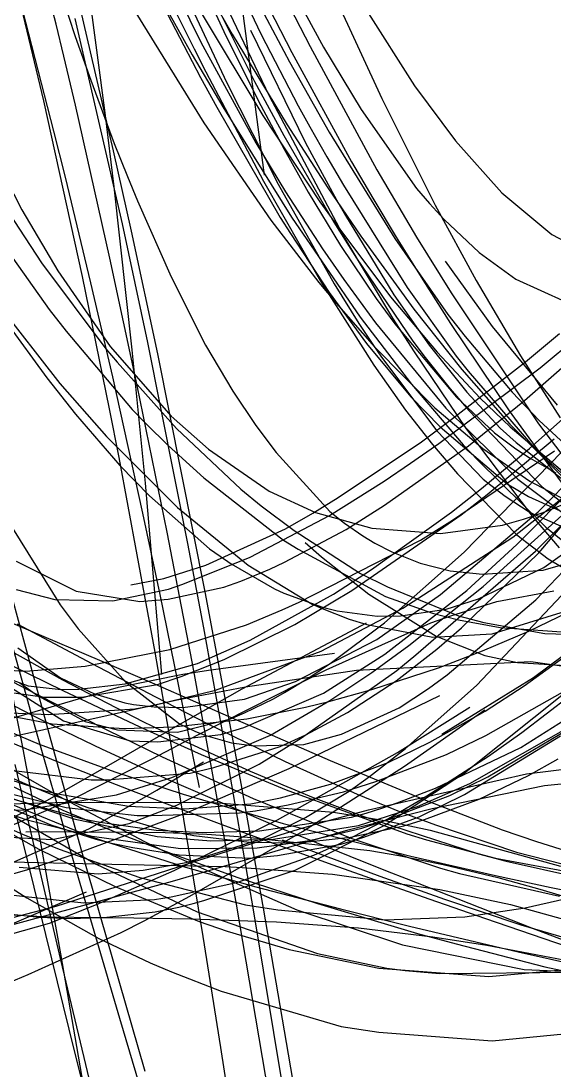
# Model space of a CAD drawing. Header units: metres. Extents: x -233 to 379, y -58 to 1087.
# Drawn here: x -173 to -144.1, y 229.8 to 286.8 of the extents above; entities that cross this region are included whole.
import ezdxf

# ---------------------------------------------------------------- set-up
doc = ezdxf.new("R2010")
doc.units = ezdxf.units.M

msp = doc.modelspace()

# ---------------------------------------------------------------- linework, layer by layer
for p, q in [((-171.147, 286.57, -1398.368), (-173.414, 295.631, -1395.542)), ((-166.688, 292.493, -1291.983), (-163.301, 285.595, -1290.993)), ((-164.788, 292.167, -1290.348), (-162.05, 286.183, -1289.141)), ((-164.682, 291.476, -1294.628), (-161.597, 286.038, -1293.522)), ((-162.672, 291.568, -1286.698), (-160.023, 286.021, -1285.742)), ((-171.879, 291.394, -1281.757), (-170.103, 285.913, -1281.011)), ((-168.487, 281.777, -1421.48), (-169.757, 291.405, -1416.701)), ((-161.59, 291.368, -1296.075), (-158.368, 285.042, -1295.661)), ((-165.047, 290.136, -1283.602), (-161.91, 283.441, -1282.053)), ((-163.131, 290.118, -1293.564), (-159.593, 282.687, -1292.901)), ((-171.26, 280.783, -1398.895), (-173.484, 289.371, -1396.215)), ((-166.275, 289.411, -1295.972), (-163.765, 284.92, -1295.199)), ((-165.738, 289.418, -1292.269), (-163.665, 285.241, -1291.445)), ((-159.604, 289.733, -1298.089), (-157.375, 285.362, -1297.333)), ((-158.948, 289.577, -1285.37), (-156.639, 285.323, -1284.467)), ((-156.753, 289.645, -1294.897), (-153.486, 282.541, -1294.222)), ((-165.988, 288.842, -1291.294), (-163.322, 283.693, -1290.33)), ((-163.129, 288.967, -1294.395), (-160.386, 283.479, -1293.473)), ((-171.812, 282.419, -1395.355), (-173.019, 287.483, -1393.747)), ((-168.025, 279.704, -1401.57), (-169.881, 287.638, -1399.501)), ((-159.842, 278.391, -1427.024), (-161.116, 288.002, -1422.432)), ((-160.331, 288.033, -1296.039), (-158.482, 284.545, -1295.411)), ((-166.828, 287.198, -1295.859), (-163.133, 281.235, -1294.345)), ((-163.22, 287.094, -1296.992), (-159.927, 281.618, -1296.07)), ((-154.331, 287.351, -1284.544), (-151.707, 283.231, -1283.539)), ((-170.727, 284.839, -1398.862), (-171.147, 286.57, -1398.368)), ((-167.544, 275.758, -1405.724), (-170.104, 286.887, -1403.13)), ((-170.103, 285.913, -1281.011), (-169.269, 283.54, -1280.7)), ((-162.05, 286.183, -1289.141), (-160.193, 282.448, -1288.407)), ((-161.597, 286.038, -1293.522), (-158.623, 281.126, -1292.6)), ((-160.605, 286.252, -1288.653), (-157.622, 280.152, -1287.28)), ((-160.023, 286.021, -1285.742), (-158.018, 282.158, -1285.159)), ((-163.665, 285.241, -1291.445), (-163.024, 283.992, -1291.204)), ((-163.301, 285.595, -1290.993), (-160.31, 280.146, -1290.377)), ((-157.375, 285.362, -1297.333), (-153.746, 278.686, -1296.208)), ((-156.639, 285.323, -1284.467), (-154.602, 281.96, -1283.771)), ((-170.097, 282.19, -1399.572), (-170.727, 284.839, -1398.862)), ((-163.765, 284.92, -1295.199), (-162.107, 282.104, -1294.743)), ((-158.368, 285.042, -1295.661), (-155.121, 279.121, -1295.367)), ((-158.482, 284.545, -1295.411), (-156.33, 280.726, -1294.723)), ((-169.269, 283.54, -1280.7), (-167.991, 280.1, -1280.257)), ((-163.322, 283.693, -1290.33), (-162.433, 282.071, -1290.036)), ((-163.024, 283.992, -1291.204), (-159.9, 278.068, -1290.074)), ((-161.91, 283.441, -1282.053), (-159.101, 277.91, -1280.729)), ((-160.386, 283.479, -1293.473), (-158.801, 280.546, -1292.979)), ((-151.707, 283.231, -1283.539), (-149.492, 280.249, -1282.791)), ((-169.721, 272.89, -1397.829), (-171.812, 282.419, -1395.355)), ((-160.193, 282.448, -1288.407), (-158.78, 279.793, -1287.892)), ((-159.593, 282.687, -1292.901), (-155.483, 274.962, -1292.352)), ((-153.486, 282.541, -1294.222), (-150.589, 276.772, -1293.766)), ((-168.226, 273.897, -1401.426), (-170.097, 282.19, -1399.572)), ((-167.994, 277.757, -1423.344), (-168.487, 281.777, -1421.48)), ((-162.433, 282.071, -1290.036), (-159.001, 276.104, -1288.974)), ((-162.107, 282.104, -1294.743), (-158.384, 276.111, -1293.828)), ((-158.018, 282.158, -1285.159), (-157.386, 281.01, -1285.003)), ((-154.602, 281.96, -1283.771), (-151.602, 277.675, -1282.918)), ((-163.133, 281.235, -1294.345), (-159.504, 275.959, -1293.056)), ((-159.927, 281.618, -1296.07), (-156.843, 276.951, -1295.288)), ((-175.299, 280.992, -1286.94), (-173.012, 276.507, -1285.721)), ((-170.636, 278.288, -1399.595), (-171.26, 280.783, -1398.895)), ((-158.623, 281.126, -1292.6), (-156.408, 277.7, -1292.006)), ((-157.386, 281.01, -1285.003), (-156.469, 279.388, -1284.792)), ((-156.33, 280.726, -1294.723), (-152.781, 274.951, -1293.676)), ((-167.991, 280.1, -1280.257), (-167.281, 278.317, -1280.034)), ((-160.31, 280.146, -1290.377), (-158.706, 277.492, -1290.145)), ((-158.801, 280.546, -1292.979), (-156.085, 275.839, -1292.182)), ((-157.622, 280.152, -1287.28), (-155.939, 277.055, -1286.6)), ((-149.492, 280.249, -1282.791), (-146.974, 277.436, -1282.074)), ((-167.048, 275.349, -1402.55), (-168.025, 279.704, -1401.57)), ((-158.78, 279.793, -1287.892), (-157.47, 277.476, -1287.445)), ((-156.469, 279.388, -1284.792), (-155.566, 277.845, -1284.604)), ((-155.121, 279.121, -1295.367), (-153.965, 277.14, -1295.293)), ((-153.746, 278.686, -1296.208), (-151.593, 275.035, -1295.608)), ((-169.254, 272.552, -1401.005), (-170.636, 278.288, -1399.595)), ((-167.281, 278.317, -1280.034), (-166.731, 276.995, -1279.871)), ((-159.9, 278.068, -1290.074), (-156.806, 272.654, -1289.066)), ((-159.101, 277.91, -1280.729), (-156.074, 272.494, -1279.384)), ((-155.566, 277.845, -1284.604), (-152.112, 272.294, -1284.008)), ((-174.635, 277.755, -1286.754), (-171.932, 273.646, -1286.117)), ((-167.017, 268.925, -1427.065), (-167.994, 277.757, -1423.344)), ((-158.706, 277.492, -1290.145), (-156.703, 274.392, -1289.926)), ((-157.47, 277.476, -1287.445), (-155.717, 274.585, -1286.891)), ((-156.408, 277.7, -1292.006), (-154.617, 275.079, -1291.581)), ((-151.602, 277.675, -1282.918), (-150.895, 276.85, -1282.767)), ((-146.974, 277.436, -1282.074), (-144.272, 275.169, -1281.5)), ((-166.731, 276.995, -1279.871), (-164.913, 272.88, -1279.377)), ((-156.843, 276.951, -1295.288), (-156.034, 275.822, -1295.099)), ((-155.939, 277.055, -1286.6), (-155.448, 276.208, -1286.416)), ((-153.965, 277.14, -1295.293), (-152.705, 275.038, -1295.223)), ((-150.895, 276.85, -1282.767), (-150.094, 275.985, -1282.615)), ((-150.589, 276.772, -1293.766), (-148.36, 272.68, -1293.501)), ((-173.012, 276.507, -1285.721), (-171.057, 273.214, -1284.796)), ((-159.001, 276.104, -1288.974), (-158.443, 275.223, -1288.822)), ((-158.384, 276.111, -1293.828), (-154.661, 270.694, -1293.095)), ((-155.448, 276.208, -1286.416), (-152.823, 271.905, -1285.487)), ((-166.165, 269.318, -1406.894), (-167.544, 275.758, -1405.724)), ((-159.504, 275.959, -1293.056), (-156.899, 272.572, -1292.259)), ((-156.085, 275.839, -1292.182), (-154.856, 273.893, -1291.848)), ((-156.034, 275.822, -1295.099), (-153.006, 271.796, -1294.422)), ((-150.094, 275.985, -1282.615), (-148.212, 274.196, -1282.324)), ((-165.624, 268.708, -1403.797), (-167.048, 275.349, -1402.55)), ((-158.443, 275.223, -1288.822), (-156.333, 272.029, -1288.274)), ((-155.483, 274.962, -1292.352), (-152.901, 270.636, -1292.121)), ((-154.617, 275.079, -1291.581), (-151.747, 271.12, -1290.985)), ((-152.781, 274.951, -1293.676), (-149.895, 270.845, -1292.918)), ((-152.705, 275.038, -1295.223), (-151.267, 272.712, -1295.158)), ((-151.593, 275.035, -1295.608), (-149.716, 272.018, -1295.118)), ((-144.272, 275.169, -1281.5), (-141.145, 273.535, -1281.117)), ((-156.703, 274.392, -1289.926), (-155.546, 272.73, -1289.84)), ((-155.717, 274.585, -1286.891), (-153.793, 271.712, -1286.342)), ((-173.794, 274.321, -1288.645), (-171.523, 271.111, -1288.182)), ((-166.745, 266.985, -1402.68), (-168.226, 273.897, -1401.426)), ((-154.856, 273.893, -1291.848), (-151.796, 269.384, -1291.065)), ((-148.212, 274.196, -1282.324), (-146.214, 272.76, -1282.147)), ((-171.932, 273.646, -1286.117), (-168.44, 268.973, -1285.428)), ((-150.051, 273.735, -1288.403), (-147.497, 270.195, -1288.116)), ((-144.898, 267.952, -1309.352), (-138.461, 273.319, -1312.096)), ((-171.057, 273.214, -1284.796), (-168.206, 269.104, -1283.616)), ((-168.256, 265.729, -1399.355), (-169.721, 272.89, -1397.829)), ((-164.913, 272.88, -1279.377), (-163.036, 269.174, -1278.965)), ((-155.546, 272.73, -1289.84), (-153.825, 270.395, -1289.754)), ((-151.267, 272.712, -1295.158), (-149.756, 270.351, -1295.105)), ((-148.36, 272.68, -1293.501), (-145.961, 268.598, -1293.291)), ((-146.214, 272.76, -1282.147), (-143.503, 271.533, -1282.111)), ((-168.073, 267.453, -1402.084), (-169.254, 272.552, -1401.005)), ((-156.899, 272.572, -1292.259), (-155.967, 271.457, -1292.005)), ((-156.806, 272.654, -1289.066), (-153.912, 268.084, -1288.226)), ((-156.074, 272.494, -1279.384), (-154.73, 270.345, -1278.834)), ((-152.112, 272.294, -1284.008), (-149.447, 268.578, -1283.738)), ((-174.553, 271.711, -1290.92), (-170.947, 267.097, -1290.41)), ((-156.333, 272.029, -1288.274), (-154.313, 269.27, -1287.81)), ((-153.793, 271.712, -1286.342), (-152.769, 270.336, -1286.08)), ((-153.006, 271.796, -1294.422), (-150.478, 268.79, -1293.915)), ((-152.823, 271.905, -1285.487), (-150.912, 269.178, -1284.908)), ((-149.716, 272.018, -1295.118), (-144.978, 264.906, -1293.974)), ((-171.523, 271.111, -1288.182), (-170.603, 269.931, -1288.017)), ((-155.967, 271.457, -1292.005), (-153.875, 269.084, -1291.472)), ((-151.747, 271.12, -1290.985), (-149.152, 267.855, -1290.549)), ((-145.744, 266.174, -1307.17), (-139.666, 271.527, -1309.93)), ((-173.831, 270.404, -1288.595), (-171.654, 267.397, -1288.469)), ((-154.661, 270.694, -1293.095), (-151.871, 267.062, -1292.671)), ((-153.825, 270.395, -1289.754), (-150.015, 265.754, -1289.715)), ((-152.901, 270.636, -1292.121), (-151.737, 268.82, -1292.044)), ((-149.895, 270.845, -1292.918), (-148.959, 269.652, -1292.694)), ((-170.603, 269.931, -1288.017), (-167.023, 265.684, -1287.445)), ((-154.73, 270.345, -1278.834), (-153.973, 269.211, -1278.541)), ((-152.769, 270.336, -1286.08), (-149.44, 266.348, -1285.32)), ((-149.756, 270.351, -1295.105), (-146.577, 265.614, -1295.035)), ((-147.497, 270.195, -1288.116), (-143.976, 265.918, -1287.881)), ((-164.008, 258.429, -1408.262), (-166.165, 269.318, -1406.894)), ((-154.313, 269.27, -1287.81), (-151.914, 266.381, -1287.333)), ((-151.796, 269.384, -1291.065), (-151.125, 268.505, -1290.909)), ((-148.959, 269.652, -1292.694), (-146.412, 266.621, -1292.119)), ((-145.685, 268.279, -1309.918), (-143.85, 269.802, -1310.855)), ((-168.44, 268.973, -1285.428), (-167.827, 268.249, -1285.328)), ((-168.206, 269.104, -1283.616), (-164.908, 265.324, -1282.524)), ((-166.301, 261.703, -1429.822), (-167.017, 268.925, -1427.065)), ((-163.055, 255.807, -1405.447), (-165.624, 268.708, -1403.797)), ((-163.036, 269.174, -1278.965), (-161.57, 266.681, -1278.719)), ((-153.973, 269.211, -1278.541), (-153.496, 268.526, -1278.364)), ((-153.875, 269.084, -1291.472), (-150.613, 265.782, -1290.761)), ((-151.737, 268.82, -1292.044), (-148.916, 264.648, -1291.902)), ((-150.912, 269.178, -1284.908), (-148.877, 266.631, -1284.376)), ((-150.478, 268.79, -1293.915), (-148.148, 266.305, -1293.493)), ((-145.474, 263.573, -1308.677), (-139.144, 269.221, -1310.852)), ((-167.827, 268.249, -1285.328), (-164.61, 264.664, -1284.857)), ((-153.496, 268.526, -1278.364), (-150.5, 264.534, -1277.332)), ((-151.125, 268.505, -1290.909), (-149.771, 266.809, -1290.606)), ((-149.497, 265.302, -1307.755), (-145.685, 268.279, -1309.918)), ((-149.447, 268.578, -1283.738), (-148.804, 267.772, -1283.701)), ((-145.961, 268.598, -1293.291), (-143.814, 265.245, -1293.172)), ((-153.912, 268.084, -1288.226), (-152.19, 265.659, -1287.784)), ((-150.385, 263.853, -1306.574), (-144.898, 267.952, -1309.352)), ((-149.152, 267.855, -1290.549), (-146.546, 264.885, -1290.209)), ((-148.804, 267.772, -1283.701), (-145.068, 263.442, -1283.589)), ((-171.654, 267.397, -1288.469), (-170.098, 265.432, -1288.434)), ((-170.947, 267.097, -1290.41), (-168.405, 264.222, -1290.149)), ((-166.443, 260.077, -1403.355), (-168.073, 267.453, -1402.084)), ((-165.128, 259.036, -1403.808), (-166.745, 266.985, -1402.68)), ((-151.871, 267.062, -1292.671), (-149.063, 263.771, -1292.344)), ((-161.57, 266.681, -1278.719), (-160.317, 264.816, -1278.563)), ((-149.771, 266.809, -1290.606), (-148.758, 265.628, -1290.392)), ((-148.877, 266.631, -1284.376), (-147.06, 264.684, -1283.976)), ((-146.412, 266.621, -1292.119), (-144.957, 265.1, -1291.825)), ((-151.914, 266.381, -1287.333), (-150.316, 264.74, -1287.069)), ((-149.44, 266.348, -1285.32), (-147.364, 264.43, -1284.955)), ((-148.779, 263.723, -1305.655), (-145.744, 266.174, -1307.17)), ((-148.148, 266.305, -1293.493), (-146.528, 264.755, -1293.229)), ((-145.001, 260.146, -1301.613), (-139.049, 266.158, -1304.463)), ((-170.098, 265.432, -1288.434), (-167.691, 262.65, -1288.456)), ((-167.732, 263.081, -1399.864), (-168.256, 265.729, -1399.355)), ((-167.023, 265.684, -1287.445), (-166.261, 264.904, -1287.349)), ((-164.908, 265.324, -1282.524), (-162.877, 263.534, -1282.024)), ((-152.19, 265.659, -1287.784), (-150.737, 263.788, -1287.443)), ((-151.336, 263.937, -1306.633), (-149.497, 265.302, -1307.755)), ((-150.613, 265.782, -1290.761), (-148.003, 263.575, -1290.32)), ((-150.015, 265.754, -1289.715), (-146.115, 261.914, -1289.914)), ((-148.758, 265.628, -1290.392), (-144.795, 261.487, -1289.627)), ((-146.577, 265.614, -1295.035), (-143.467, 261.348, -1295.026)), ((-166.261, 264.904, -1287.349), (-165.065, 263.737, -1287.211)), ((-160.317, 264.816, -1278.563), (-159.208, 263.361, -1278.466)), ((-150.316, 264.74, -1287.069), (-146.689, 261.655, -1286.588)), ((-146.546, 264.885, -1290.209), (-142.623, 260.969, -1289.864)), ((-146.528, 264.755, -1293.229), (-142.983, 261.747, -1292.717)), ((-145.153, 258.003, -1304.663), (-138.102, 265.108, -1306.755)), ((-144.978, 264.906, -1293.974), (-141.507, 260.316, -1293.241)), ((-144.957, 265.1, -1291.825), (-141.976, 262.337, -1291.281)), ((-168.405, 264.222, -1290.149), (-164.566, 260.381, -1289.896)), ((-164.61, 264.664, -1284.857), (-161.135, 261.367, -1284.493)), ((-150.5, 264.534, -1277.332), (-147.983, 261.913, -1276.671)), ((-148.916, 264.648, -1291.902), (-145.338, 259.904, -1291.824)), ((-147.364, 264.43, -1284.955), (-146.216, 263.564, -1284.789)), ((-147.06, 264.684, -1283.976), (-146.206, 263.892, -1283.816)), ((-165.065, 263.737, -1287.211), (-163.129, 261.983, -1287.02)), ((-155.851, 260.921, -1303.506), (-151.336, 263.937, -1306.633)), ((-153.338, 260.494, -1303.151), (-148.779, 263.723, -1305.655)), ((-151.924, 262.77, -1305.734), (-150.385, 263.853, -1306.574)), ((-150.737, 263.788, -1287.443), (-149.377, 262.193, -1287.154)), ((-149.063, 263.771, -1292.344), (-148.273, 262.934, -1292.276)), ((-148.084, 261.411, -1307.691), (-145.474, 263.573, -1308.677)), ((-148.003, 263.575, -1290.32), (-145.465, 261.802, -1289.995)), ((-147.765, 261.086, -1308.049), (-144.139, 264.097, -1309.45)), ((-146.372, 258.773, -1301.702), (-139.609, 264.109, -1304.615)), ((-146.216, 263.564, -1284.789), (-145.44, 263.052, -1284.69)), ((-146.206, 263.892, -1283.816), (-142.877, 261.256, -1283.295)), ((-165.781, 252.536, -1401.462), (-167.732, 263.081, -1399.864)), ((-162.877, 263.534, -1282.024), (-159.583, 261.259, -1281.438)), ((-159.208, 263.361, -1278.466), (-156.299, 260.163, -1278.351)), ((-149.642, 259.69, -1302.661), (-144.114, 263.439, -1304.903)), ((-149.008, 257.948, -1303.205), (-143.714, 263.394, -1305.515)), ((-146.168, 258.362, -1302.454), (-141.171, 263.401, -1304.661)), ((-145.44, 263.052, -1284.69), (-144.047, 262.249, -1284.535)), ((-145.068, 263.442, -1283.589), (-140.855, 259.633, -1283.756)), ((-167.691, 262.65, -1288.456), (-166.084, 261.015, -1288.538)), ((-153.357, 261.799, -1304.918), (-151.924, 262.77, -1305.734)), ((-148.273, 262.934, -1292.276), (-144.588, 259.307, -1292.031)), ((-144.969, 257.926, -1309.658), (-140.818, 262.779, -1311.856)), ((-163.129, 261.983, -1287.02), (-158.811, 258.607, -1286.724)), ((-149.377, 262.193, -1287.154), (-146.153, 258.894, -1286.559)), ((-147.983, 261.913, -1276.671), (-147.574, 261.578, -1276.593)), ((-146.115, 261.914, -1289.914), (-142.589, 259.267, -1290.287)), ((-165.411, 251.318, -1433.307), (-166.301, 261.703, -1429.822)), ((-161.135, 261.367, -1284.493), (-160.019, 260.463, -1284.417)), ((-156.322, 259.946, -1303.09), (-153.357, 261.799, -1304.918)), ((-149.704, 260.127, -1307.049), (-148.084, 261.411, -1307.691)), ((-147.574, 261.578, -1276.593), (-146.793, 260.985, -1276.459)), ((-146.689, 261.655, -1286.588), (-145.537, 260.967, -1286.489)), ((-145.465, 261.802, -1289.995), (-141.475, 259.703, -1289.673)), ((-144.795, 261.487, -1289.627), (-141.434, 258.869, -1289.118)), ((-166.084, 261.015, -1288.538), (-162.818, 258.127, -1288.837)), ((-159.583, 261.259, -1281.438), (-157.07, 260.103, -1281.212)), ((-157.224, 260.071, -1302.485), (-155.851, 260.921, -1303.506)), ((-149.176, 259.969, -1307.478), (-147.765, 261.086, -1308.049)), ((-146.793, 260.985, -1276.459), (-145.434, 260.099, -1276.278)), ((-145.537, 260.967, -1286.489), (-141.816, 259.3, -1286.267)), ((-164.566, 260.381, -1289.896), (-160.726, 257.256, -1289.856)), ((-160.019, 260.463, -1284.417), (-158.229, 259.122, -1284.327)), ((-156.299, 260.163, -1278.351), (-155.506, 259.532, -1278.377)), ((-155.424, 259.175, -1301.938), (-153.338, 260.494, -1303.151)), ((-150.293, 255.659, -1298.916), (-145.001, 260.146, -1301.613)), ((-147.995, 256.101, -1302.241), (-142.985, 260.606, -1304.993)), ((-144.736, 260.112, -1282.419), (-143.387, 260.654, -1282.771)), ((-173.919, 259.916, -1286.874), (-170.93, 255.091, -1287.15)), ((-165.498, 255.657, -1403.997), (-166.443, 260.077, -1403.355)), ((-160.618, 257.683, -1300.095), (-156.322, 259.946, -1303.09)), ((-158.699, 259.215, -1301.331), (-157.224, 260.071, -1302.485)), ((-157.07, 260.103, -1281.212), (-154.032, 259.255, -1281.158)), ((-155.116, 255.873, -1304.761), (-149.176, 259.969, -1307.478)), ((-154.039, 257.022, -1305.149), (-149.704, 260.127, -1307.049)), ((-151.389, 258.598, -1301.937), (-149.642, 259.69, -1302.661)), ((-146.947, 259.418, -1281.919), (-145.792, 259.748, -1282.167)), ((-145.792, 259.748, -1282.167), (-144.736, 260.112, -1282.419)), ((-145.434, 260.099, -1276.278), (-142.423, 258.764, -1276.1)), ((-145.338, 259.904, -1291.824), (-143.864, 258.18, -1291.835)), ((-144.694, 257.118, -1294.311), (-140.496, 260.144, -1296.135)), ((-163.761, 252.007, -1404.572), (-165.128, 259.036, -1403.808)), ((-163.026, 257.247, -1297.471), (-158.699, 259.215, -1301.331)), ((-158.763, 257.411, -1299.878), (-155.424, 259.175, -1301.938)), ((-158.229, 259.122, -1284.327), (-154.633, 256.803, -1284.254)), ((-155.506, 259.532, -1278.377), (-154.506, 258.834, -1278.434)), ((-154.032, 259.255, -1281.158), (-150.292, 258.969, -1281.405)), ((-150.292, 258.969, -1281.405), (-146.947, 259.418, -1281.919)), ((-144.588, 259.307, -1292.031), (-141.787, 257.055, -1291.972)), ((-158.811, 258.607, -1286.724), (-158.026, 258.12, -1286.702)), ((-157.965, 255.247, -1299.113), (-151.389, 258.598, -1301.937)), ((-157.648, 258.471, -1295.043), (-156.75, 257.697, -1295.012)), ((-154.506, 258.834, -1278.434), (-153.856, 258.449, -1278.488)), ((-153.856, 258.449, -1278.488), (-152.945, 257.979, -1278.583)), ((-152.337, 254.913, -1298.977), (-146.372, 258.773, -1301.702)), ((-146.153, 258.894, -1286.559), (-144.47, 257.585, -1286.325)), ((-145.132, 255.377, -1297.78), (-141.817, 258.859, -1299.344)), ((-163.143, 253.86, -1408.693), (-164.008, 258.429, -1408.262)), ((-162.818, 258.127, -1288.837), (-162.256, 257.731, -1288.919)), ((-158.026, 258.12, -1286.702), (-153.276, 255.548, -1286.672)), ((-153.339, 254.128, -1301.16), (-149.008, 257.948, -1303.205)), ((-152.945, 257.979, -1278.583), (-151.408, 257.356, -1278.789)), ((-151.632, 252.388, -1302.469), (-145.153, 258.003, -1304.663)), ((-149.156, 253.854, -1307.272), (-144.969, 257.926, -1309.658)), ((-148.88, 255.878, -1301.197), (-146.168, 258.362, -1302.454)), ((-173.319, 257.459, -1290.191), (-170.05, 255.833, -1292.291)), ((-164.266, 256.221, -1297.227), (-160.618, 257.683, -1300.095)), ((-162.256, 257.731, -1288.919), (-161.651, 257.33, -1289.014)), ((-161.651, 257.33, -1289.014), (-159.311, 255.962, -1289.433)), ((-159.563, 257.033, -1299.371), (-158.763, 257.411, -1299.878)), ((-156.75, 257.697, -1295.012), (-154.179, 255.668, -1294.957)), ((-151.408, 257.356, -1278.789), (-149.78, 256.942, -1279.073)), ((-144.734, 256.97, -1280.32), (-141.751, 257.848, -1281.302)), ((-144.47, 257.585, -1286.325), (-141.302, 255.705, -1285.994)), ((-171.468, 247.929, -1415.606), (-173.869, 256.782, -1415.712)), ((-165.309, 256.519, -1295.21), (-163.026, 257.247, -1297.471)), ((-161.129, 256.389, -1298.356), (-159.563, 257.033, -1299.371)), ((-160.726, 257.256, -1289.856), (-157.258, 255.141, -1290.033)), ((-156.096, 255.672, -1304.18), (-154.039, 257.022, -1305.149)), ((-154.633, 256.803, -1284.254), (-153.177, 256.069, -1284.284)), ((-149.78, 256.942, -1279.073), (-148.021, 256.754, -1279.452)), ((-148.245, 255.423, -1292.863), (-144.694, 257.118, -1294.311)), ((-148.021, 256.754, -1279.452), (-144.734, 256.97, -1280.32)), ((-172.316, 248.6, -1420.506), (-174.59, 256.716, -1419.419)), ((-167.097, 256.18, -1293.304), (-165.309, 256.519, -1295.21)), ((-165.058, 255.953, -1296.573), (-164.266, 256.221, -1297.227)), ((-162.05, 256.059, -1297.748), (-161.129, 256.389, -1298.356)), ((-173.317, 255.929, -1288.661), (-171.217, 255.383, -1290.814)), ((-170.05, 255.833, -1292.291), (-166.606, 255.277, -1294.642)), ((-168.06, 255.322, -1293.893), (-165.058, 255.953, -1296.573)), ((-163.376, 245.203, -1405.096), (-165.498, 255.657, -1403.997)), ((-165.071, 255.409, -1295.699), (-162.05, 256.059, -1297.748)), ((-161.151, 245.612, -1406.259), (-163.055, 255.807, -1405.447)), ((-160.624, 253.182, -1301.79), (-156.096, 255.672, -1304.18)), ((-159.311, 255.962, -1289.433), (-158.802, 255.738, -1289.545)), ((-158.802, 255.738, -1289.545), (-156.708, 254.964, -1290.042)), ((-158.192, 254.033, -1303.211), (-155.116, 255.873, -1304.761)), ((-154.179, 255.668, -1294.957), (-150.53, 253.404, -1294.993)), ((-153.745, 253.221, -1297.109), (-150.293, 255.659, -1298.916)), ((-153.318, 252.416, -1299.051), (-148.88, 255.878, -1301.197)), ((-153.177, 256.069, -1284.284), (-149.333, 254.494, -1284.471)), ((-152.019, 252.9, -1299.985), (-147.995, 256.101, -1302.241)), ((-148.342, 250.724, -1310.093), (-143.724, 255.626, -1312.313)), ((-147.237, 255.272, -1305.497), (-144.152, 255.865, -1306.458)), ((-145.512, 253.666, -1290.303), (-140.846, 255.927, -1291.914)), ((-171.217, 255.383, -1290.814), (-168.06, 255.322, -1293.893)), ((-170.93, 255.091, -1287.15), (-169.94, 253.802, -1287.327)), ((-166.606, 255.277, -1294.642), (-165.071, 255.409, -1295.699)), ((-158.883, 254.828, -1298.713), (-157.965, 255.247, -1299.113)), ((-157.258, 255.141, -1290.033), (-156.712, 254.898, -1290.088)), ((-153.276, 255.548, -1286.672), (-150.739, 254.645, -1286.788)), ((-149.986, 254.867, -1292.193), (-148.245, 255.423, -1292.863)), ((-149.945, 251.304, -1295.421), (-145.132, 255.377, -1297.78)), ((-149.732, 254.51, -1304.642), (-147.237, 255.272, -1305.497)), ((-174.408, 254.484, -1306.262), (-172.538, 253.691, -1306.858)), ((-160.821, 254.023, -1297.861), (-158.883, 254.828, -1298.713)), ((-156.764, 252.595, -1296.88), (-152.337, 254.913, -1298.977)), ((-156.712, 254.898, -1290.088), (-155.251, 254.323, -1290.255)), ((-156.708, 254.964, -1290.042), (-155.897, 254.779, -1290.263)), ((-155.897, 254.779, -1290.263), (-153.738, 254.486, -1290.899)), ((-153.738, 254.486, -1290.899), (-152.462, 254.511, -1291.318)), ((-152.462, 254.511, -1291.318), (-149.986, 254.867, -1292.193)), ((-150.833, 254.12, -1304.253), (-149.732, 254.51, -1304.642)), ((-150.739, 254.645, -1286.788), (-149.32, 254.28, -1286.893)), ((-149.333, 254.494, -1284.471), (-147.957, 254.133, -1284.598)), ((-147.503, 253.523, -1291.749), (-143.521, 254.747, -1292.912)), ((-173.258, 254.066, -1304.325), (-169.202, 251.914, -1305.196)), ((-164.982, 252.679, -1295.998), (-160.821, 254.023, -1297.861)), ((-162.035, 252.142, -1301.079), (-158.192, 254.033, -1303.211)), ((-161.061, 250.549, -1301.489), (-154.315, 254.119, -1303.763)), ((-156.495, 251.582, -1302.224), (-150.833, 254.12, -1304.253)), ((-156.219, 251.964, -1299.738), (-153.339, 254.128, -1301.16)), ((-155.251, 254.323, -1290.255), (-154.291, 254.03, -1290.389)), ((-154.291, 254.03, -1290.389), (-150.718, 253.34, -1290.996)), ((-149.32, 254.28, -1286.893), (-147.062, 253.862, -1287.107)), ((-147.957, 254.133, -1284.598), (-144.641, 253.548, -1284.987)), ((-175.265, 253.526, -1307.238), (-170.803, 251.035, -1307.522)), ((-172.538, 253.691, -1306.858), (-168.783, 252.094, -1307.908)), ((-169.94, 253.802, -1287.327), (-167.361, 250.907, -1287.905)), ((-161.989, 247.521, -1409.123), (-163.143, 253.86, -1408.693)), ((-150.718, 253.34, -1290.996), (-147.503, 253.523, -1291.749)), ((-150.53, 253.404, -1294.993), (-147.901, 252.36, -1295.134)), ((-150.492, 252.689, -1306.492), (-149.156, 253.854, -1307.272)), ((-148.016, 252.596, -1289.496), (-145.512, 253.666, -1290.303)), ((-147.062, 253.862, -1287.107), (-142.963, 253.589, -1287.634)), ((-144.641, 253.548, -1284.987), (-142.28, 253.466, -1285.359)), ((-173.219, 252.772, -1288.157), (-170.903, 251.147, -1288.89)), ((-163.476, 251.924, -1300.13), (-160.624, 253.182, -1301.79)), ((-158.159, 250.936, -1294.79), (-153.745, 253.221, -1297.109)), ((-154.03, 251.433, -1298.853), (-152.019, 252.9, -1299.985)), ((-145.258, 251.151, -1291.731), (-142.612, 253.144, -1292.471)), ((-174.727, 252.391, -1308.67), (-171.707, 250.9, -1308.395)), ((-169.568, 251.78, -1293.914), (-164.982, 252.679, -1295.998)), ((-164.47, 245.009, -1402.343), (-165.781, 252.536, -1401.462)), ((-162.875, 251.562, -1296.82), (-156.052, 252.48, -1300.295)), ((-162.501, 250.477, -1294.086), (-156.764, 252.595, -1296.88)), ((-156.641, 250.308, -1297.403), (-153.318, 252.416, -1299.051)), ((-152.712, 250.973, -1305.176), (-150.492, 252.689, -1306.492)), ((-152.668, 251.547, -1302.1), (-151.632, 252.388, -1302.469)), ((-150.401, 251.681, -1288.783), (-148.016, 252.596, -1289.496)), ((-147.901, 252.36, -1295.134), (-146.121, 251.968, -1295.296)), ((-145.772, 250.71, -1292.305), (-143.604, 252.253, -1292.906)), ((-177.244, 251.777, -1290.419), (-172.794, 251.508, -1292.439)), ((-175.615, 252.038, -1308.853), (-172.272, 250.289, -1308.574)), ((-175.359, 251.683, -1291.565), (-172.664, 250.714, -1293.719)), ((-172.794, 251.508, -1292.439), (-169.568, 251.78, -1293.914)), ((-169.202, 251.914, -1305.196), (-165.753, 250.107, -1305.719)), ((-168.783, 252.094, -1307.908), (-165.81, 250.812, -1308.546)), ((-167.396, 250.823, -1297.58), (-163.476, 251.924, -1300.13)), ((-164.369, 251.211, -1299.685), (-162.035, 252.142, -1301.079)), ((-161.367, 238.864, -1405.415), (-163.761, 252.007, -1404.572)), ((-157.449, 251.134, -1299.119), (-156.219, 251.964, -1299.738)), ((-154.859, 251.551, -1312.753), (-145.397, 252.022, -1313.286)), ((-154.02, 250.506, -1287.846), (-150.401, 251.681, -1288.783)), ((-146.121, 251.968, -1295.296), (-143.226, 251.796, -1295.657)), ((-145.397, 252.022, -1313.286), (-137.068, 250.874, -1313.02)), ((-170.903, 251.147, -1288.89), (-169.058, 250.274, -1289.584)), ((-167.763, 250.636, -1294.6), (-164.266, 251.336, -1296.159)), ((-165.652, 250.779, -1298.885), (-164.369, 251.211, -1299.685)), ((-164.266, 251.336, -1296.159), (-162.875, 251.562, -1296.82)), ((-163.418, 248.061, -1299.914), (-156.495, 251.582, -1302.224)), ((-160.88, 250.661, -1312.123), (-154.859, 251.551, -1312.753)), ((-158.756, 250.339, -1298.454), (-157.449, 251.134, -1299.119)), ((-157.837, 247.886, -1300.084), (-152.668, 251.547, -1302.1)), ((-156.3, 249.916, -1297.579), (-154.03, 251.433, -1298.853)), ((-150.955, 250.556, -1294.922), (-149.945, 251.304, -1295.421)), ((-150.223, 248.093, -1290.653), (-145.258, 251.151, -1291.731)), ((-147.835, 248.013, -1290.313), (-142.068, 251.277, -1291.08)), ((-175.558, 250.738, -1304.07), (-172.44, 249.117, -1305.163)), ((-175.512, 248.375, -1291.416), (-167.763, 250.636, -1294.6)), ((-174.11, 250.947, -1289.791), (-170.739, 248.812, -1290.888)), ((-173.116, 250.861, -1291.595), (-172.154, 250.175, -1291.96)), ((-172.664, 250.714, -1293.719), (-170.874, 250.516, -1295.09)), ((-171.707, 250.9, -1308.395), (-170.785, 250.455, -1308.299)), ((-170.874, 250.516, -1295.09), (-169.919, 250.535, -1295.793)), ((-170.803, 251.035, -1307.522), (-166.447, 248.779, -1307.545)), ((-169.919, 250.535, -1295.793), (-167.396, 250.823, -1297.58)), ((-169.746, 250.097, -1296.096), (-165.652, 250.779, -1298.885)), ((-167.361, 250.907, -1287.905), (-164.449, 248.642, -1288.799)), ((-165.893, 249.644, -1292.415), (-162.501, 250.477, -1294.086)), ((-165.81, 250.812, -1308.546), (-161.357, 248.87, -1309.224)), ((-164.67, 249.932, -1311.631), (-160.88, 250.661, -1312.123)), ((-164.654, 248.508, -1300.364), (-161.061, 250.549, -1301.489)), ((-160.928, 249.983, -1293.36), (-158.159, 250.936, -1294.79)), ((-156.359, 249.86, -1287.333), (-154.02, 250.506, -1287.846)), ((-155.352, 249.262, -1303.597), (-152.712, 250.973, -1305.176)), ((-152.55, 249.516, -1294.131), (-150.955, 250.556, -1294.922)), ((-152.2, 247.301, -1308.093), (-148.342, 250.724, -1310.093)), ((-149.007, 245.996, -1308.32), (-143.368, 250.483, -1310.764)), ((-147.886, 249.337, -1291.774), (-145.772, 250.71, -1292.305)), ((-173.572, 250.339, -1293.269), (-171.763, 250.086, -1294.633)), ((-172.984, 247.554, -1409.205), (-173.521, 250.336, -1408.771)), ((-172.272, 250.289, -1308.574), (-168.385, 248.315, -1308.158)), ((-172.154, 250.175, -1291.96), (-169.577, 248.78, -1293.032)), ((-171.812, 248.331, -1310.493), (-164.67, 249.932, -1311.631)), ((-171.763, 250.086, -1294.633), (-169.746, 250.097, -1296.096)), ((-170.785, 250.455, -1308.299), (-166.612, 248.482, -1307.831)), ((-169.058, 250.274, -1289.584), (-167.425, 249.786, -1290.264)), ((-165.753, 250.107, -1305.719), (-162.981, 248.69, -1305.996)), ((-164.28, 249.539, -1291.709), (-160.928, 249.983, -1293.36)), ((-160.957, 248.453, -1295.26), (-156.641, 250.308, -1297.403)), ((-160.932, 249.236, -1297.332), (-159.365, 249.995, -1298.141)), ((-159.526, 248.041, -1295.792), (-156.3, 249.916, -1297.579)), ((-159.365, 249.995, -1298.141), (-158.756, 250.339, -1298.454)), ((-158.499, 246.234, -1299.226), (-150.33, 250.181, -1302.981)), ((-145.891, 248.179, -1300.8), (-143.249, 250.194, -1301.137)), ((-176.637, 249.476, -1304.779), (-172.066, 247.546, -1305.44)), ((-175.374, 249.409, -1286.791), (-171.355, 248.642, -1286.484)), ((-171.542, 249.147, -1289.635), (-166.869, 249.455, -1291.933)), ((-167.425, 249.786, -1290.264), (-166.946, 249.702, -1290.476)), ((-166.946, 249.702, -1290.476), (-165.821, 249.567, -1290.985)), ((-166.869, 249.455, -1291.933), (-165.893, 249.644, -1292.415)), ((-165.821, 249.567, -1290.985), (-164.28, 249.539, -1291.709)), ((-160.808, 248.927, -1286.63), (-157.62, 249.547, -1287.088)), ((-157.62, 249.547, -1287.088), (-156.359, 249.86, -1287.333)), ((-155.675, 248.082, -1292.602), (-152.55, 249.516, -1294.131)), ((-152.638, 247.087, -1300.99), (-148.713, 249.543, -1302.814)), ((-152.252, 246.356, -1300.05), (-147.894, 249.407, -1302.089)), ((-150.887, 247.647, -1291.134), (-147.886, 249.337, -1291.774)), ((-145.946, 247.372, -1290.192), (-142.472, 249.558, -1290.775)), ((-174.032, 249.254, -1288.424), (-171.542, 249.147, -1289.635)), ((-172.44, 249.117, -1305.163), (-171.121, 248.466, -1305.574)), ((-170.739, 248.812, -1290.888), (-167.13, 247.72, -1292.346)), ((-169.577, 248.78, -1293.032), (-167.813, 248.321, -1293.852)), ((-166.447, 248.779, -1307.545), (-165.39, 248.269, -1307.512)), ((-164.781, 248.484, -1286.355), (-160.808, 248.927, -1286.63)), ((-164.557, 248.204, -1295.46), (-161.695, 248.914, -1296.936)), ((-161.695, 248.914, -1296.936), (-160.932, 249.236, -1297.332)), ((-161.357, 248.87, -1309.224), (-160.417, 248.459, -1309.311)), ((-157.604, 248.059, -1302.253), (-155.352, 249.262, -1303.597)), ((-147.74, 245.775, -1289.761), (-142.568, 248.836, -1290.765)), ((-178.101, 246.957, -1309.337), (-171.812, 248.331, -1310.493)), ((-175.924, 248.603, -1302.503), (-171.087, 246.609, -1303.951)), ((-170.376, 241.833, -1421.202), (-172.316, 248.6, -1420.506)), ((-171.355, 248.642, -1286.484), (-167.463, 248.386, -1286.323)), ((-171.121, 248.466, -1305.574), (-168.644, 247.277, -1306.279)), ((-168.762, 246.137, -1299.202), (-164.654, 248.508, -1300.364)), ((-168.385, 248.315, -1308.158), (-165.389, 246.861, -1307.789)), ((-167.813, 248.321, -1293.852), (-164.557, 248.204, -1295.46)), ((-167.463, 248.386, -1286.323), (-164.781, 248.484, -1286.355)), ((-166.612, 248.482, -1307.831), (-163.273, 246.988, -1307.417)), ((-165.39, 248.269, -1307.512), (-160.627, 246.072, -1307.295)), ((-164.449, 248.642, -1288.799), (-163.585, 248.231, -1289.118)), ((-163.585, 248.231, -1289.118), (-163.024, 248.019, -1289.336)), ((-162.981, 248.69, -1305.996), (-158.717, 246.601, -1306.244)), ((-162.209, 248.063, -1294.645), (-160.957, 248.453, -1295.26)), ((-160.417, 248.459, -1309.311), (-156.28, 246.664, -1309.588)), ((-148.712, 245.416, -1290.724), (-143.003, 248.673, -1291.858)), ((-170.927, 245.961, -1415.552), (-171.468, 247.929, -1415.606)), ((-167.13, 247.72, -1292.346), (-165.637, 247.667, -1293.023)), ((-165.937, 246.756, -1299.129), (-163.418, 248.061, -1299.914)), ((-165.637, 247.667, -1293.023), (-162.209, 248.063, -1294.645)), ((-164.873, 245.733, -1292.96), (-159.526, 248.041, -1295.792)), ((-163.024, 248.019, -1289.336), (-161.641, 247.619, -1289.893)), ((-160.13, 246.454, -1299.126), (-157.837, 247.886, -1300.084)), ((-158.987, 247.426, -1301.433), (-157.604, 248.059, -1302.253)), ((-157.713, 247.532, -1291.632), (-155.675, 248.082, -1292.602)), ((-153.147, 246.556, -1290.74), (-150.887, 247.647, -1291.134)), ((-149.977, 246.985, -1290.118), (-147.835, 248.013, -1290.313)), ((-149.005, 244.807, -1292.207), (-143.785, 247.996, -1293.014)), ((-147.693, 246.886, -1300.574), (-145.891, 248.179, -1300.8)), ((-175.318, 247.215, -1307.026), (-170.99, 244.717, -1306.538)), ((-171.994, 242.277, -1409.944), (-172.984, 247.554, -1409.205)), ((-172.066, 247.546, -1305.44), (-167.968, 246.041, -1305.792)), ((-168.644, 247.277, -1306.279), (-165.024, 245.618, -1307.13)), ((-162.596, 246.277, -1299.346), (-158.987, 247.426, -1301.433)), ((-160.451, 238.676, -1409.436), (-161.989, 247.521, -1409.123)), ((-161.641, 247.619, -1289.893), (-160.407, 247.449, -1290.42)), ((-160.407, 247.449, -1290.42), (-157.713, 247.532, -1291.632)), ((-159.137, 243.45, -1298.519), (-152.638, 247.087, -1300.99)), ((-154.145, 245.795, -1307.059), (-152.2, 247.301, -1308.093)), ((-150.566, 245.16, -1289.654), (-145.946, 247.372, -1290.192)), ((-171.087, 246.609, -1303.951), (-166.826, 244.945, -1305.129)), ((-170.225, 244.586, -1297.922), (-165.937, 246.756, -1299.129)), ((-165.682, 245.043, -1298.123), (-163.151, 246.581, -1298.828)), ((-165.389, 246.861, -1307.789), (-160.454, 244.602, -1307.141)), ((-163.273, 246.988, -1307.417), (-158.676, 245.07, -1306.827)), ((-158.717, 246.601, -1306.244), (-154.823, 244.843, -1306.304)), ((-156.28, 246.664, -1309.588), (-151.197, 244.539, -1309.67)), ((-156.259, 245.372, -1290.357), (-153.147, 246.556, -1290.74)), ((-153.804, 245.52, -1289.97), (-149.977, 246.985, -1290.118)), ((-151.295, 244.579, -1300.149), (-147.693, 246.886, -1300.574)), ((-145.524, 245.844, -1293.87), (-143.92, 246.756, -1294.23)), ((-176.081, 246.41, -1291.426), (-171.75, 245.012, -1290.901)), ((-175.712, 246.299, -1304.541), (-170.771, 243.964, -1305.429)), ((-175.045, 246.383, -1293.581), (-172.838, 245.404, -1293.2)), ((-173.454, 246.112, -1293.704), (-169.239, 245.602, -1295.758)), ((-170.887, 235.853, -1411.976), (-173.363, 246.443, -1413.038)), ((-171.656, 244.489, -1298.466), (-168.762, 246.137, -1299.202)), ((-169.782, 241.851, -1415.384), (-170.927, 245.961, -1415.552)), ((-168.386, 245.61, -1296.202), (-163.868, 245.977, -1298.625)), ((-167.968, 246.041, -1305.792), (-164.253, 244.831, -1305.896)), ((-164.602, 244.229, -1297.064), (-160.13, 246.454, -1299.126)), ((-163.943, 243.884, -1297.143), (-158.499, 246.234, -1299.226)), ((-163.868, 245.977, -1298.625), (-162.596, 246.277, -1299.346)), ((-160.627, 246.072, -1307.295), (-157.209, 244.661, -1307.055)), ((-157.786, 242.803, -1297.891), (-152.252, 246.356, -1300.05)), ((-154.204, 243.985, -1311.046), (-145.642, 245.942, -1311.778)), ((-153.352, 243.142, -1306.364), (-149.007, 245.996, -1308.32)), ((-145.642, 245.942, -1311.778), (-141.39, 246.467, -1311.883)), ((-144.663, 245.297, -1310.516), (-135.618, 246.271, -1310.706)), ((-175.629, 245.346, -1292.93), (-170.603, 244.118, -1291.884)), ((-172.838, 245.404, -1293.2), (-171.461, 244.853, -1292.975)), ((-169.239, 245.602, -1295.758), (-168.386, 245.61, -1296.202)), ((-167.876, 244.791, -1291.446), (-164.873, 245.733, -1292.96)), ((-165.024, 245.618, -1307.13), (-158.868, 242.961, -1308.081)), ((-160.401, 241.467, -1406.496), (-161.151, 245.612, -1406.259)), ((-158.975, 244.627, -1290.168), (-156.259, 245.372, -1290.357)), ((-155.552, 244.966, -1289.966), (-153.804, 245.52, -1289.97)), ((-155.259, 245.005, -1306.462), (-154.145, 245.795, -1307.059)), ((-151.541, 244.174, -1290.295), (-148.712, 245.416, -1290.724)), ((-149.801, 244.754, -1289.437), (-147.74, 245.775, -1289.761)), ((-148.196, 244.562, -1293.313), (-145.524, 245.844, -1293.87)), ((-175.453, 245.045, -1302.775), (-169.249, 242.528, -1304.008)), ((-175.446, 244.849, -1294.717), (-171.438, 243.17, -1293.741)), ((-174.659, 244.97, -1292.365), (-170.191, 243.49, -1291.375)), ((-174.6, 244.9, -1291.523), (-169.722, 243.502, -1290.651)), ((-172.851, 243.992, -1289.132), (-167.876, 244.791, -1291.446)), ((-171.75, 245.012, -1290.901), (-171.046, 244.854, -1290.82)), ((-171.461, 244.853, -1292.975), (-169.426, 244.113, -1292.669)), ((-171.046, 244.854, -1290.82), (-167.217, 244.176, -1290.413)), ((-167.976, 243.723, -1297.54), (-165.682, 245.043, -1298.123)), ((-166.826, 244.945, -1305.129), (-162.02, 243.14, -1306.319)), ((-163.164, 237.11, -1403.048), (-164.47, 245.009, -1402.343)), ((-164.253, 244.831, -1305.896), (-158.841, 243.249, -1305.716)), ((-158.676, 245.07, -1306.827), (-152.132, 242.684, -1305.995)), ((-158.559, 244.251, -1290.094), (-155.552, 244.966, -1289.966)), ((-157.622, 243.569, -1305.195), (-155.259, 245.005, -1306.462)), ((-154.823, 244.843, -1306.304), (-152.437, 243.867, -1306.281)), ((-152.645, 244.363, -1289.489), (-150.566, 245.16, -1289.654)), ((-151.451, 243.612, -1291.923), (-149.005, 244.807, -1292.207)), ((-150.749, 244.064, -1310.023), (-144.663, 245.297, -1310.516)), ((-178.541, 241.034, -1297.117), (-171.656, 244.489, -1298.466)), ((-177.44, 241.464, -1296.327), (-170.225, 244.586, -1297.922)), ((-176.455, 244.312, -1302.771), (-172.085, 241.854, -1301.857)), ((-176.172, 244.251, -1316.059), (-171.194, 244.382, -1317.926)), ((-176.121, 244.629, -1291.604), (-172.782, 243.469, -1290.879)), ((-175.088, 244.559, -1301.987), (-168.97, 241.033, -1300.734)), ((-171.194, 244.382, -1317.926), (-169.784, 244.407, -1318.4)), ((-170.99, 244.717, -1306.538), (-166.357, 242.263, -1305.998)), ((-169.784, 244.407, -1318.4), (-162.598, 244.382, -1320.578)), ((-167.188, 243.241, -1295.774), (-164.602, 244.229, -1297.064)), ((-164.168, 244.031, -1290.197), (-160.587, 244.305, -1290.115)), ((-162.598, 244.382, -1320.578), (-156.105, 243.86, -1321.935)), ((-160.587, 244.305, -1290.115), (-158.975, 244.627, -1290.168)), ((-160.454, 244.602, -1307.141), (-155.104, 242.43, -1306.424)), ((-160.334, 243.938, -1290.23), (-158.559, 244.251, -1290.094)), ((-157.209, 244.661, -1307.055), (-154.455, 243.631, -1306.832)), ((-153.565, 243.322, -1289.042), (-149.801, 244.754, -1289.437)), ((-153.489, 244.074, -1289.437), (-152.645, 244.363, -1289.489)), ((-153.113, 243.522, -1299.949), (-151.295, 244.579, -1300.149)), ((-151.197, 244.539, -1309.67), (-146.952, 242.907, -1309.576)), ((-151.165, 243.464, -1292.778), (-148.196, 244.562, -1293.313)), ((-176.112, 243.891, -1287.731), (-172.851, 243.992, -1289.132)), ((-170.771, 243.964, -1305.429), (-167.697, 242.685, -1305.79)), ((-170.603, 244.118, -1291.884), (-166.748, 243.686, -1291.139)), ((-169.779, 241.704, -1295.34), (-163.943, 243.884, -1297.143)), ((-169.426, 244.113, -1292.669), (-165.554, 242.961, -1292.19)), ((-169.364, 242.959, -1297.209), (-167.976, 243.723, -1297.54)), ((-167.217, 244.176, -1290.413), (-164.168, 244.031, -1290.197)), ((-166.748, 243.686, -1291.139), (-165.994, 243.669, -1291.013)), ((-165.994, 243.669, -1291.013), (-161.203, 243.814, -1290.312)), ((-161.203, 243.814, -1290.312), (-160.334, 243.938, -1290.23)), ((-156.306, 243.419, -1310.813), (-154.204, 243.985, -1311.046)), ((-156.105, 243.86, -1321.935), (-153.313, 243.398, -1322.27)), ((-155.314, 242.908, -1309.5), (-150.749, 244.064, -1310.023)), ((-155.134, 243.583, -1289.366), (-154.339, 243.808, -1289.395)), ((-154.752, 243.141, -1289.979), (-151.541, 244.174, -1290.295)), ((-154.339, 243.808, -1289.395), (-153.489, 244.074, -1289.437)), ((-152.437, 243.867, -1306.281), (-150.573, 243.165, -1306.24)), ((-175.127, 243.607, -1302.364), (-172.972, 242.659, -1301.763)), ((-170.437, 232.095, -1406.072), (-173.281, 243.613, -1406.921)), ((-172.782, 243.469, -1290.879), (-169.189, 242.551, -1290.146)), ((-171.438, 243.17, -1293.741), (-168.99, 242.395, -1293.169)), ((-171.359, 242.383, -1293.476), (-167.188, 243.241, -1295.774)), ((-170.191, 243.49, -1291.375), (-165.659, 242.537, -1290.513)), ((-169.722, 243.502, -1290.651), (-168.747, 243.321, -1290.493)), ((-168.747, 243.321, -1290.493), (-165.717, 242.887, -1290.04)), ((-164.74, 240.69, -1296.858), (-159.137, 243.45, -1298.519)), ((-162.02, 243.14, -1306.319), (-156.14, 241.005, -1307.537)), ((-160.113, 242.841, -1289.494), (-155.134, 243.583, -1289.366)), ((-159.875, 242.455, -1304.002), (-157.622, 243.569, -1305.195)), ((-159.35, 242.394, -1289.917), (-154.752, 243.141, -1289.979)), ((-158.841, 243.249, -1305.716), (-151.906, 241.47, -1304.92)), ((-158.184, 240.705, -1304.17), (-153.352, 243.142, -1306.364)), ((-157.825, 242.987, -1310.63), (-156.306, 243.419, -1310.813)), ((-155.794, 242.149, -1299.681), (-153.113, 243.522, -1299.949)), ((-155.184, 242.51, -1292.235), (-152.286, 243.119, -1292.597)), ((-154.568, 242.999, -1288.966), (-153.565, 243.322, -1289.042)), ((-154.455, 243.631, -1306.832), (-148.238, 241.592, -1306.288)), ((-154.45, 242.496, -1291.711), (-151.451, 243.612, -1291.923)), ((-153.313, 243.398, -1322.27), (-150.856, 242.877, -1322.444)), ((-152.286, 243.119, -1292.597), (-151.165, 243.464, -1292.778)), ((-150.573, 243.165, -1306.24), (-146.181, 241.688, -1306.101)), ((-175.742, 242.621, -1290.789), (-171.359, 242.383, -1293.476)), ((-175.664, 240.18, -1295.949), (-169.364, 242.959, -1297.209)), ((-172.972, 242.659, -1301.763), (-170.978, 241.859, -1301.212)), ((-172.778, 242.8, -1316.799), (-171.678, 242.803, -1317.275)), ((-171.678, 242.803, -1317.275), (-165.232, 242.76, -1319.876)), ((-169.249, 242.528, -1304.008), (-164.12, 240.875, -1304.549)), ((-169.189, 242.551, -1290.146), (-164.408, 241.884, -1289.347)), ((-167.697, 242.685, -1305.79), (-164.948, 241.629, -1305.984)), ((-165.717, 242.887, -1290.04), (-163.189, 242.747, -1289.742)), ((-165.659, 242.537, -1290.513), (-162.753, 242.304, -1290.141)), ((-165.554, 242.961, -1292.19), (-163.672, 242.594, -1292.049)), ((-165.232, 242.76, -1319.876), (-162.968, 242.66, -1320.621)), ((-164.828, 240.116, -1308.03), (-155.314, 242.908, -1309.5)), ((-163.891, 239.297, -1296.06), (-157.786, 242.803, -1297.891)), ((-163.672, 242.594, -1292.049), (-160.659, 242.232, -1291.945)), ((-163.189, 242.747, -1289.742), (-160.113, 242.841, -1289.494)), ((-162.968, 242.66, -1320.621), (-160.772, 242.508, -1321.264)), ((-160.772, 242.508, -1321.264), (-154.14, 241.785, -1322.836)), ((-160.356, 242.222, -1310.291), (-157.825, 242.987, -1310.63)), ((-158.868, 242.961, -1308.081), (-155.222, 241.475, -1308.261)), ((-157.404, 242.322, -1288.876), (-154.568, 242.999, -1288.966)), ((-157.336, 242.261, -1292.053), (-155.184, 242.51, -1292.235)), ((-152.132, 242.684, -1305.995), (-151.055, 242.364, -1305.867)), ((-150.856, 242.877, -1322.444), (-143.796, 240.934, -1322.44)), ((-146.952, 242.907, -1309.576), (-145.099, 242.266, -1309.503)), ((-170.893, 236.179, -1410.685), (-171.994, 242.277, -1409.944)), ((-168.99, 242.395, -1293.169), (-168.144, 242.185, -1292.987)), ((-168.144, 242.185, -1292.987), (-166.98, 241.935, -1292.752)), ((-166.98, 241.935, -1292.752), (-164.473, 241.539, -1292.303)), ((-166.357, 242.263, -1305.998), (-164.795, 241.511, -1305.822)), ((-164.097, 241.131, -1301.871), (-159.875, 242.455, -1304.002)), ((-163.404, 241.25, -1309.837), (-160.356, 242.222, -1310.291)), ((-162.753, 242.304, -1290.141), (-159.35, 242.394, -1289.917)), ((-160.659, 242.232, -1291.945), (-158.216, 242.201, -1291.998)), ((-160.244, 241.924, -1288.944), (-157.404, 242.322, -1288.876)), ((-159.136, 241.509, -1291.723), (-155.68, 242.125, -1291.661)), ((-158.894, 242.353, -1306.445), (-153.596, 240.393, -1305.973)), ((-158.216, 242.201, -1291.998), (-157.336, 242.261, -1292.053)), ((-157.161, 241.518, -1299.557), (-155.794, 242.149, -1299.681)), ((-155.68, 242.125, -1291.661), (-154.45, 242.496, -1291.711)), ((-155.104, 242.43, -1306.424), (-150.3, 240.817, -1305.807)), ((-151.055, 242.364, -1305.867), (-147.314, 241.359, -1305.435)), ((-145.099, 242.266, -1309.503), (-141.347, 241.087, -1309.324)), ((-172.727, 240.732, -1294.566), (-169.779, 241.704, -1295.34)), ((-172.085, 241.854, -1301.857), (-167.911, 239.802, -1301.074)), ((-170.978, 241.859, -1301.212), (-166.597, 240.315, -1300.039)), ((-167.69, 232.665, -1421.832), (-170.376, 241.833, -1421.202)), ((-166.323, 229.806, -1414.512), (-169.782, 241.851, -1415.384)), ((-164.948, 241.629, -1305.984), (-161.286, 240.322, -1306.064)), ((-164.795, 241.511, -1305.822), (-158.086, 238.558, -1305.112)), ((-164.473, 241.539, -1292.303), (-160.678, 241.369, -1291.818)), ((-164.408, 241.884, -1289.347), (-160.244, 241.924, -1288.944)), ((-161.284, 240.072, -1299.261), (-157.161, 241.518, -1299.557)), ((-160.678, 241.369, -1291.818), (-159.136, 241.509, -1291.723)), ((-159.901, 238.661, -1406.625), (-160.401, 241.467, -1406.496)), ((-155.222, 241.475, -1308.261), (-153.188, 240.662, -1308.247)), ((-154.14, 241.785, -1322.836), (-152.562, 241.503, -1323.063)), ((-152.562, 241.503, -1323.063), (-150.154, 241.015, -1323.33)), ((-151.906, 241.47, -1304.92), (-147.32, 240.416, -1304.042)), ((-148.238, 241.592, -1306.288), (-146.748, 241.206, -1306.15)), ((-147.314, 241.359, -1305.435), (-140.925, 240.168, -1304.769)), ((-146.181, 241.688, -1306.101), (-141.425, 240.478, -1305.879)), ((-176, 241.287, -1301.363), (-172.738, 239.213, -1300.637)), ((-173.662, 241.163, -1313.996), (-168.122, 241.048, -1315.977)), ((-173.145, 240.878, -1297.871), (-168.865, 240.52, -1299.643)), ((-171.15, 238.759, -1308.472), (-163.404, 241.25, -1309.837)), ((-168.97, 241.033, -1300.734), (-163.492, 238.461, -1299.807)), ((-168.122, 241.048, -1315.977), (-161.981, 240.912, -1317.796)), ((-166.425, 240.705, -1300.754), (-164.097, 241.131, -1301.871)), ((-164.12, 240.875, -1304.549), (-160.315, 239.808, -1304.662)), ((-161.981, 240.912, -1317.796), (-161.048, 240.861, -1318.009)), ((-161.048, 240.861, -1318.009), (-156.155, 240.488, -1318.981)), ((-156.14, 241.005, -1307.537), (-150.93, 239.161, -1308.348)), ((-150.3, 240.817, -1305.807), (-149.279, 240.541, -1305.684)), ((-150.154, 241.015, -1323.33), (-147.198, 240.313, -1323.515)), ((-146.748, 241.206, -1306.15), (-142.52, 240.26, -1305.756)), ((-176.026, 239.792, -1293.829), (-172.727, 240.732, -1294.566)), ((-168.957, 238.853, -1295.871), (-164.74, 240.69, -1296.858)), ((-168.865, 240.52, -1299.643), (-166.425, 240.705, -1300.754)), ((-166.597, 240.315, -1300.039), (-160.866, 238.831, -1298.653)), ((-163.129, 239.061, -1301.973), (-158.184, 240.705, -1304.17)), ((-161.286, 240.322, -1306.064), (-156.964, 238.905, -1305.891)), ((-156.155, 240.488, -1318.981), (-150.333, 239.673, -1319.639)), ((-153.596, 240.393, -1305.973), (-150.077, 239.143, -1305.397)), ((-153.188, 240.662, -1308.247), (-152.171, 240.259, -1308.212)), ((-152.171, 240.259, -1308.212), (-145.374, 237.589, -1307.747)), ((-149.279, 240.541, -1305.684), (-143.855, 239.311, -1305.055)), ((-147.32, 240.416, -1304.042), (-144.305, 239.77, -1303.357)), ((-147.198, 240.313, -1323.515), (-144.92, 239.689, -1323.533)), ((-174.089, 237.598, -1306.32), (-164.828, 240.116, -1308.03)), ((-167.911, 239.802, -1301.074), (-163.395, 237.93, -1300.371)), ((-164.906, 239.275, -1299.082), (-161.284, 240.072, -1299.261)), ((-160.315, 239.808, -1304.662), (-155.726, 238.612, -1304.543)), ((-150.333, 239.673, -1319.639), (-146.51, 238.854, -1319.699)), ((-144.92, 239.689, -1323.533), (-142.319, 238.902, -1323.429)), ((-144.305, 239.77, -1303.357), (-139.115, 238.751, -1302.088)), ((-175.671, 236.883, -1294.691), (-169.495, 239.534, -1295.447)), ((-173.8, 239.391, -1298.889), (-169.637, 238.949, -1298.947)), ((-172.738, 239.213, -1300.637), (-168.825, 237.017, -1299.847)), ((-169.637, 238.949, -1298.947), (-165.808, 239.129, -1299.046)), ((-166.372, 237.975, -1295.441), (-163.891, 239.297, -1296.06)), ((-165.808, 239.129, -1299.046), (-164.906, 239.275, -1299.082)), ((-150.93, 239.161, -1308.348), (-147.859, 238.091, -1308.688)), ((-150.077, 239.143, -1305.397), (-145.939, 237.759, -1304.555)), ((-145.716, 238.668, -1296.44), (-143.551, 239.168, -1296.305)), ((-179.542, 236.566, -1306.762), (-171.15, 238.759, -1308.472)), ((-171.502, 237.848, -1295.373), (-168.957, 238.853, -1295.871)), ((-165.768, 238.456, -1300.827), (-164.482, 238.714, -1301.381)), ((-164.482, 238.714, -1301.381), (-163.72, 238.901, -1301.714)), ((-163.72, 238.901, -1301.714), (-163.129, 239.061, -1301.973)), ((-159.096, 225.529, -1405.721), (-161.367, 238.864, -1405.415)), ((-160.866, 238.831, -1298.653), (-159.128, 238.557, -1298.299)), ((-158.336, 225.844, -1409.414), (-160.451, 238.676, -1409.436)), ((-158.307, 229.365, -1406.817), (-159.901, 238.661, -1406.625)), ((-159.128, 238.557, -1298.299), (-153.294, 238.014, -1297.263)), ((-158.086, 238.558, -1305.112), (-152.363, 236.661, -1304.62)), ((-156.964, 238.905, -1305.891), (-151.55, 237.284, -1305.3)), ((-155.726, 238.612, -1304.543), (-151.974, 237.684, -1304.251)), ((-148.972, 238.188, -1296.724), (-145.716, 238.668, -1296.44)), ((-146.51, 238.854, -1319.699), (-139.012, 236.757, -1319.092)), ((-176.036, 238.416, -1308.169), (-171.492, 238.19, -1309.89)), ((-173.568, 238.333, -1297.665), (-172.053, 238.174, -1298.252)), ((-172.053, 238.174, -1298.252), (-170.299, 238.102, -1298.948)), ((-171.492, 238.19, -1309.89), (-168.858, 238.149, -1310.801)), ((-170.299, 238.102, -1298.948), (-168.398, 238.16, -1299.724)), ((-168.858, 238.149, -1310.801), (-166.934, 238.128, -1311.408)), ((-168.398, 238.16, -1299.724), (-165.768, 238.456, -1300.827)), ((-167.615, 237.338, -1295.159), (-166.372, 237.975, -1295.441)), ((-166.934, 238.128, -1311.408), (-163.842, 238.079, -1312.284)), ((-163.842, 238.079, -1312.284), (-159.187, 237.916, -1313.351)), ((-163.492, 238.461, -1299.807), (-156.973, 236.188, -1299.036)), ((-153.294, 238.014, -1297.263), (-148.972, 238.188, -1296.724)), ((-147.859, 238.091, -1308.688), (-143.494, 236.589, -1309.022)), ((-179.419, 235.625, -1294.363), (-171.502, 237.848, -1295.373)), ((-163.395, 237.93, -1300.371), (-161.872, 237.413, -1300.185)), ((-161.872, 237.413, -1300.185), (-158.512, 236.419, -1299.841)), ((-159.187, 237.916, -1313.351), (-154.753, 237.587, -1314.028)), ((-154.753, 237.587, -1314.028), (-150.72, 237.108, -1314.349)), ((-151.974, 237.684, -1304.251), (-146.096, 236.284, -1303.563)), ((-145.939, 237.759, -1304.555), (-142.091, 236.614, -1303.664)), ((-145.374, 237.589, -1307.747), (-142.416, 236.455, -1307.352)), ((-172.655, 235.066, -1294.298), (-167.615, 237.338, -1295.159)), ((-168.825, 237.017, -1299.847), (-166.048, 235.689, -1299.372)), ((-162.21, 231.1, -1403.463), (-163.164, 237.11, -1403.048)), ((-151.55, 237.284, -1305.3), (-149.458, 236.711, -1304.948)), ((-150.72, 237.108, -1314.349), (-147.787, 236.648, -1314.396)), ((-158.512, 236.419, -1299.841), (-153.645, 235.403, -1299.52)), ((-152.363, 236.661, -1304.62), (-145.764, 235.33, -1304.197)), ((-149.458, 236.711, -1304.948), (-144.637, 235.477, -1304.009)), ((-147.787, 236.648, -1314.396), (-141.21, 235.393, -1314.084)), ((-146.096, 236.284, -1303.563), (-142.416, 235.468, -1303.005)), ((-169.925, 230.627, -1411.271), (-170.893, 236.179, -1410.685)), ((-169.25, 228.975, -1411.151), (-170.887, 235.853, -1411.976)), ((-166.048, 235.689, -1299.372), (-164.894, 235.202, -1299.202)), ((-156.973, 236.188, -1299.036), (-153.206, 235.403, -1298.811)), ((-164.894, 235.202, -1299.202), (-162.19, 234.162, -1298.849)), ((-153.645, 235.403, -1299.52), (-147.679, 234.956, -1299.424)), ((-153.206, 235.403, -1298.811), (-152.222, 235.28, -1298.783)), ((-152.222, 235.28, -1298.783), (-150.36, 235.115, -1298.753)), ((-150.36, 235.115, -1298.753), (-143.102, 235.186, -1298.851)), ((-147.679, 234.956, -1299.424), (-143.917, 235.285, -1299.546)), ((-145.764, 235.33, -1304.197), (-142.625, 235.193, -1304.057)), ((-144.637, 235.477, -1304.009), (-142.552, 235.02, -1303.542)), ((-173.695, 234.632, -1294.147), (-172.655, 235.066, -1294.298)), ((-162.19, 234.162, -1298.849), (-155.687, 232.246, -1298.254)), ((-166.211, 227.682, -1422.062), (-167.69, 232.665, -1421.832)), ((-168.429, 223.994, -1405.341), (-170.437, 232.095, -1406.072)), ((-155.687, 232.246, -1298.254), (-153.647, 231.923, -1298.183)), ((-153.647, 231.923, -1298.183), (-147.504, 231.466, -1298.155)), ((-147.504, 231.466, -1298.155), (-142.172, 231.981, -1298.405)), ((-168.606, 222.712, -1411.961), (-169.925, 230.627, -1411.271)), ((-161.676, 227.653, -1403.661), (-162.21, 231.1, -1403.463))]:
    msp.add_line(p, q)

doc.saveas('drawing.dxf')
